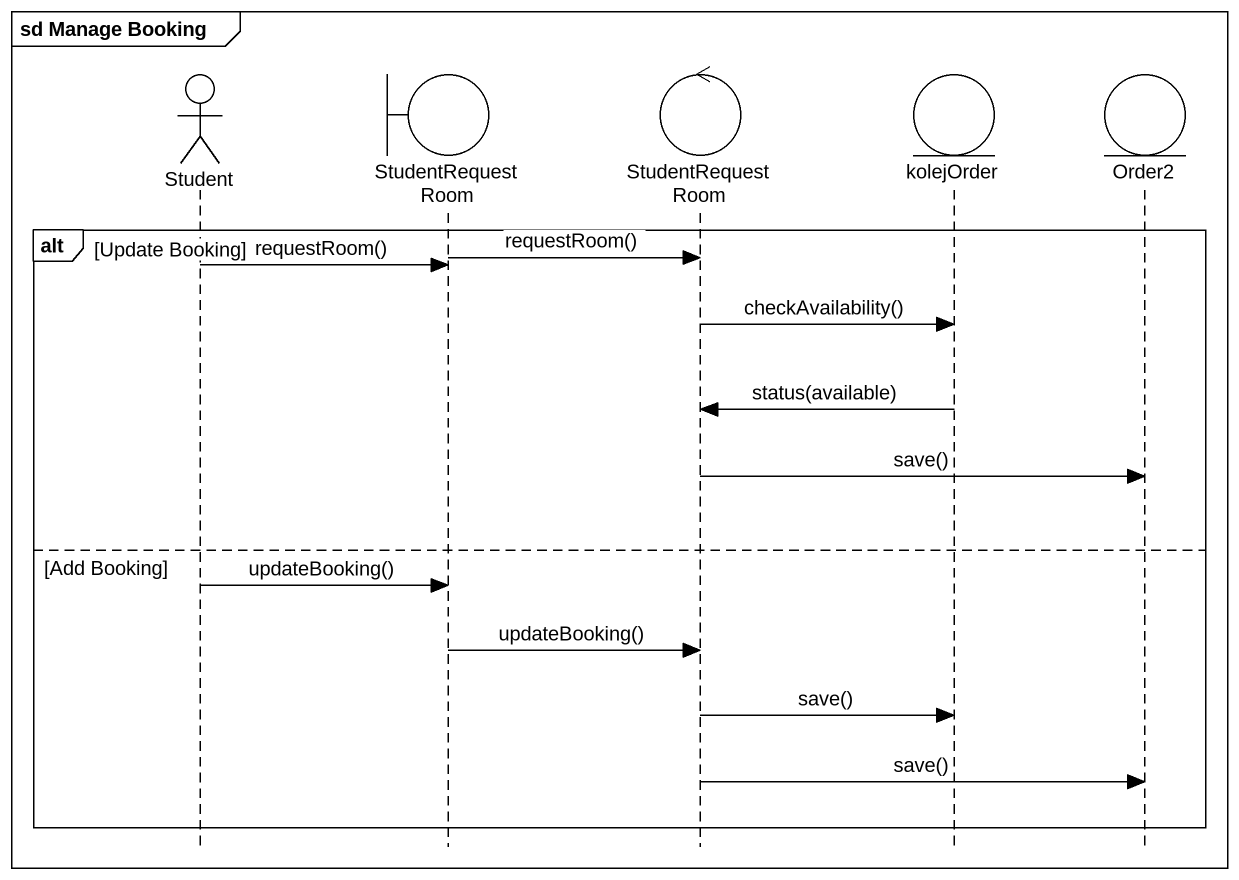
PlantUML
@startuml
mainframe sd Manage Booking
hide footbox
actor Student
boundary StudentRequestRoom
control "StudentRequestRoom" as StudentRequestRoom_2
entity kolejOrder
entity Order2

alt Update Booking
  StudentRequestRoom -> StudentRequestRoom_2 : requestRoom()
  Student -> StudentRequestRoom : requestRoom()
  StudentRequestRoom_2 -> kolejOrder : checkAvailability()
  kolejOrder -> StudentRequestRoom_2 : status(available)
  StudentRequestRoom_2 -> Order2 : save()
else Add Booking
  Student -> StudentRequestRoom : updateBooking()
  StudentRequestRoom -> StudentRequestRoom_2 : updateBooking()
  StudentRequestRoom_2 -> kolejOrder : save()
  StudentRequestRoom_2 -> Order2 : save()
end
@enduml
